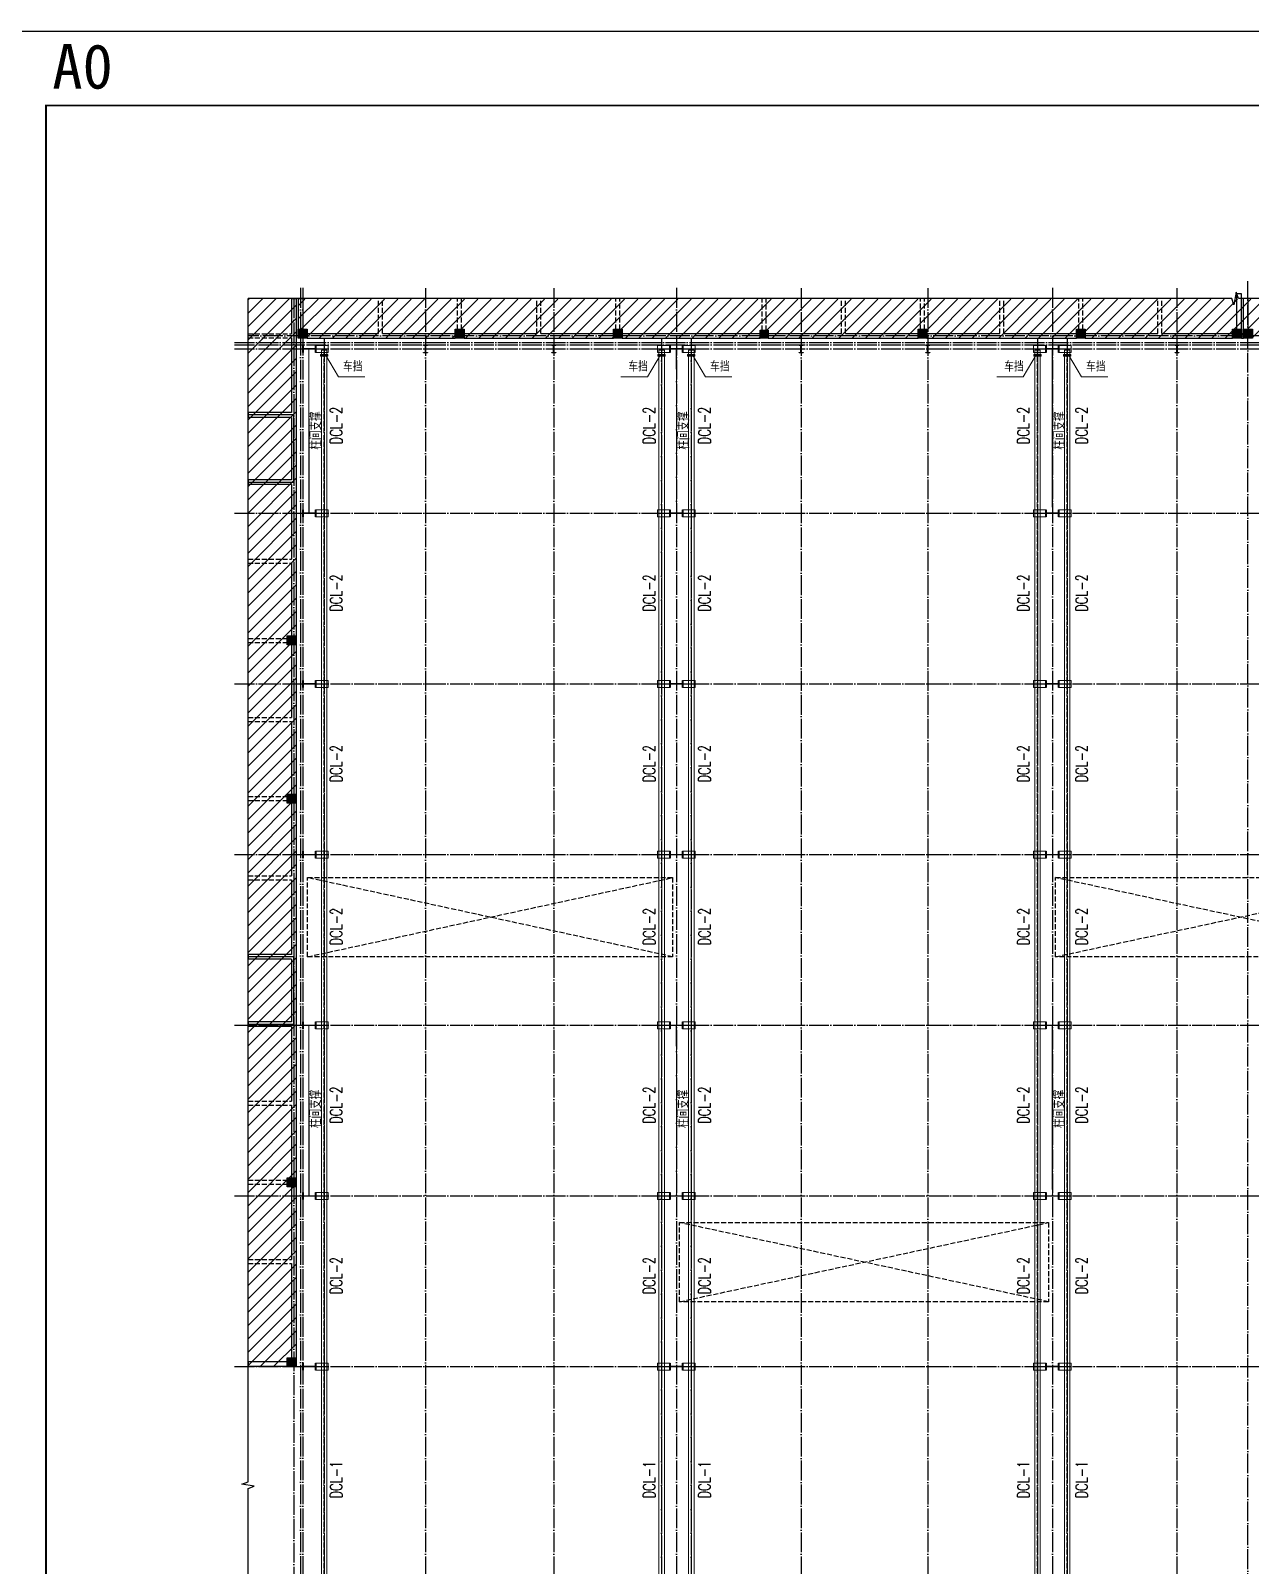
# Model space of a CAD drawing. Extents: x 447413 to 2975780, y -1432727 to 1301644.
# Drawn here: x 2617927 to 2679567, y -45707 to 31891 of the extents above; entities that cross this region are included whole.
import ezdxf
from ezdxf.enums import TextEntityAlignment as Align

# ---------------------------------------------------------------- set-up
doc = ezdxf.new("R2010")
doc.units = 0
doc.header["$LTSCALE"] = 1000
doc.header["$MEASUREMENT"] = 0
doc.linetypes.add('DASH', pattern=[0.35, 0.25, -0.1])
doc.linetypes.add('DOTE', pattern=[2.42, 2, -0.2, 0.02, -0.2])
for name, color, linetype in [('3T_WOOD', 21, 'Continuous'), ('COLUMN', 9, 'Continuous'), ('DIM_SYMB', 3, 'Continuous'), ('DOTE', 1, 'Continuous'), ('line', 60, 'Continuous'), ('PUB_HATCH', 8, 'Continuous'), ('PUB_TEXT', 7, 'Continuous'), ('X公厕', 21, 'Continuous'), ('图框', 253, 'Continuous'), ('柱子', 3, 'Continuous'), ('柱间支撑', 5, 'Continuous')]:
    doc.layers.add(name, color=color, linetype=linetype)
for name, color, linetype, lineweight in [('BEAM_CON', 4, 'Continuous', 0), ('WALL', 140, 'Continuous', 25), ('钢梁', 141, 'Continuous', 18)]:
    doc.layers.add(name, color=color, linetype=linetype, lineweight=lineweight)
doc.styles.add('HZTXT', font='romans.shx', dxfattribs={"bigfont": 'hztxt.shx'})
doc.styles.add('TSSD_REIN', font='Tssdeng.shx', dxfattribs={"width": 0.7, "bigfont": 'hztxt.shx'})
doc.styles.add('样式 1', font='Tssdeng.shx', dxfattribs={"width": 0.7, "bigfont": 'hztxt.shx'})
doc.styles.add('黑体', font='simhei.ttf')

# ---------------------------------------------------------------- blocks, each defined once
blk = doc.blocks.new('A$C6B0021A6')
at = {"layer": '图框', "color": 2, "const_width": 40, "elevation": -84000}
blk.add_lwpolyline([(20, 84120), (118920, 84120), (118920, 20), (20, 20)], close=True, dxfattribs=at)
at = {"layer": '图框', "color": 153, "const_width": 58, "elevation": -84000}
blk.add_lwpolyline([(111420, 1020), (2520, 1020), (2520, 83120), (111420, 83120)], close=True, dxfattribs=at)
at = {"layer": '图框', "color": 2, "style": '黑体'}
blk.add_text('A0', height=1500, rotation=90, dxfattribs=at).set_placement((1953, 1232))
blk = doc.blocks.new('_FZH')
blk.add_lwpolyline([(-0.5, -0.5), (0.5, -0.5), (0.5, 0.5), (-0.5, 0.5)], close=True)
at = {"layer": 'PUB_HATCH'}
blk.add_solid([(-0.5, -0.5), (0.5, -0.5), (-0.5, 0.5), (0.5, 0.5)], dxfattribs=at)

msp = doc.modelspace()

# ---------------------------------------------------------------- hatches: boundary and pattern name
at = {"layer": 'PUB_HATCH'}
h = msp.add_hatch(dxfattribs=at)
h.set_pattern_fill('ANSI31', color=256, scale=300, style=0)
h.set_pattern_definition([(45, (2698983.55, -32885.7), (-336.7596, 336.7596), [])])
h.paths.add_polyline_path([(2631342.4, 18348.8), (2628912.5, 18348.8), (2628912.5, -35659), (2631342.4, -35659)])
h = msp.add_hatch(dxfattribs=at)
h.set_pattern_fill('ANSI31', color=256, scale=300, style=0)
h.set_pattern_definition([(45, (2395352.1, -32885.7), (-336.7596, 336.7596), [])])
h.paths.add_polyline_path([(2631442.4, 18319), (2727462.1, 18319), (2727462.1, 16350.6), (2631442.4, 16350.6)])

# ---------------------------------------------------------------- linework, layer by layer
at = {"layer": '3T_WOOD', "linetype": 'DASH'}
for p, q in [((2635502.1, 16580.6, 252000), (2635502.1, 18348.8, 252000)), ((2635702.1, 18348.8, 252000), (2635502.1, 18348.8, 252000)), ((2635702.1, 16580.6, 252000), (2635702.1, 18348.8, 252000)), ((2639502.1, 16790.6, 252000), (2639502.1, 18348.8, 252000)), ((2639702.1, 18348.8, 252000), (2639502.1, 18348.8, 252000)), ((2639702.1, 16790.6, 252000), (2639702.1, 18348.8, 252000)), ((2643502.1, 16580.6, 252000), (2643502.1, 18348.8, 252000)), ((2643702.1, 18348.8, 252000), (2643502.1, 18348.8, 252000)), ((2643702.1, 16580.6, 252000), (2643702.1, 18348.8, 252000)), ((2647502.1, 16790.6, 252000), (2647502.1, 18348.8, 252000)), ((2647702.1, 18348.8, 252000), (2647502.1, 18348.8, 252000)), ((2647702.1, 16790.6, 252000), (2647702.1, 18348.8, 252000)), ((2654902.1, 16740.6, 252000), (2654902.1, 18348.8, 252000)), ((2655102.1, 18348.8, 252000), (2654902.1, 18348.8, 252000)), ((2655102.1, 16740.6, 252000), (2655102.1, 18348.8, 252000)), ((2658902.1, 16580.6, 252000), (2658902.1, 18348.8, 252000)), ((2659102.1, 18348.8, 252000), (2658902.1, 18348.8, 252000)), ((2659102.1, 16580.6, 252000), (2659102.1, 18348.8, 252000)), ((2662902.1, 16790.6, 252000), (2662902.1, 18348.8, 252000)), ((2663102.1, 18348.8, 252000), (2662902.1, 18348.8, 252000)), ((2663102.1, 16790.6, 252000), (2663102.1, 18348.8, 252000)), ((2666902.1, 16580.6, 252000), (2666902.1, 18348.8, 252000)), ((2667102.1, 18348.8, 252000), (2666902.1, 18348.8, 252000)), ((2667102.1, 16580.6, 252000), (2667102.1, 18348.8, 252000)), ((2670902.1, 16790.6, 252000), (2670902.1, 18348.8, 252000)), ((2671102.1, 18348.8, 252000), (2670902.1, 18348.8, 252000)), ((2671102.1, 16790.6, 252000), (2671102.1, 18348.8, 252000)), ((2674902.1, 16580.6, 252000), (2674902.1, 18348.8, 252000)), ((2675102.1, 18348.8, 252000), (2674902.1, 18348.8, 252000)), ((2675102.1, 16580.6, 252000), (2675102.1, 18348.8, 252000)), ((2628912.5, 16560.6, 252000), (2631102.4, 16560.6, 252000)), ((2628912.5, 16360.6, 252000), (2628912.5, 16560.6, 252000)), ((2628912.5, 16360.6, 252000), (2631102.4, 16360.6, 252000)), ((2628912.5, 5160.6, 252000), (2631102.4, 5160.6, 252000)), ((2628912.5, 4960.6, 252000), (2628912.5, 5160.6, 252000)), ((2628912.5, 4960.6, 252000), (2631102.4, 4960.6, 252000)), ((2628912.5, 1160.6, 252000), (2630892.4, 1160.6, 252000)), ((2628912.5, 960.6, 252000), (2628912.5, 1160.6, 252000)), ((2628912.5, 960.6, 252000), (2630892.4, 960.6, 252000)), ((2628912.5, -2839.4, 252000), (2631102.4, -2839.4, 252000)), ((2628912.5, -3039.4, 252000), (2628912.5, -2839.4, 252000)), ((2628912.5, -3039.4, 252000), (2631102.4, -3039.4, 252000)), ((2628912.5, -6839.4, 252000), (2630892.4, -6839.4, 252000)), ((2628912.5, -7039.4, 252000), (2628912.5, -6839.4, 252000)), ((2628912.5, -7039.4, 252000), (2630892.4, -7039.4, 252000)), ((2628912.5, -10839.4, 252000), (2631102.4, -10839.4, 252000)), ((2628912.5, -11039.4, 252000), (2628912.5, -10839.4, 252000)), ((2628912.5, -11039.4, 252000), (2631102.4, -11039.4, 252000)), ((2628912.5, -22239.4, 252000), (2631102.4, -22239.4, 252000)), ((2628912.5, -22439.4, 252000), (2628912.5, -22239.4, 252000)), ((2628912.5, -22439.4, 252000), (2631102.4, -22439.4, 252000)), ((2628912.5, -26239.4, 252000), (2630892.4, -26239.4, 252000)), ((2628912.5, -26439.4, 252000), (2628912.5, -26239.4, 252000)), ((2628912.5, -26439.4, 252000), (2630892.4, -26439.4, 252000)), ((2628912.5, -30239.4, 252000), (2631102.4, -30239.4, 252000)), ((2628912.5, -30439.4, 252000), (2628912.5, -30239.4, 252000)), ((2628912.5, -30439.4, 252000), (2631102.4, -30439.4, 252000))]:
    msp.add_line(p, q, dxfattribs=at)
at = {"layer": 'BEAM_CON'}
for p, q in [((2633476.4, 14391.6, 252000), (2632818.6, 15493.8, 252000)), ((2649093.3, 14391.6, 252000), (2649751.2, 15493.8, 252000)), ((2652031.4, 14391.6, 252000), (2651373.6, 15493.8, 252000)), ((2668093.3, 14391.6, 252000), (2668751.2, 15493.8, 252000)), ((2671031.4, 14391.6, 252000), (2670373.6, 15493.8, 252000)), ((2634811.1, 14391.6, 252000), (2633476.4, 14391.6, 252000)), ((2647758.7, 14391.6, 252000), (2649093.3, 14391.6, 252000)), ((2653366.1, 14391.6, 252000), (2652031.4, 14391.6, 252000)), ((2666758.7, 14391.6, 252000), (2668093.3, 14391.6, 252000)), ((2672366.1, 14391.6, 252000), (2671031.4, 14391.6, 252000))]:
    msp.add_line(p, q, dxfattribs=at)
at = {"layer": 'BEAM_CON', "elevation": 252000}
for points in [[(2632944.9, 15524.9), (2632944.9, 15481.2), (2632569.9, 15481.2), (2632569.9, 15524.9)], [(2632617.4, -99053.8), (2632617.4, 15744.8), (2632897.4, 15744.8), (2632897.4, -99053.8)], [(2649624.9, 15524.9), (2649624.9, 15481.2), (2649999.9, 15481.2), (2649999.9, 15524.9)], [(2649952.4, -99053.8), (2649952.4, 15744.8), (2649672.4, 15744.8), (2649672.4, -99053.8)], [(2651499.9, 15524.9), (2651499.9, 15481.2), (2651124.9, 15481.2), (2651124.9, 15524.9)], [(2651172.4, -99053.8), (2651172.4, 15744.8), (2651452.4, 15744.8), (2651452.4, -99053.8)], [(2668624.9, 15524.9), (2668624.9, 15481.2), (2668999.9, 15481.2), (2668999.9, 15524.9)], [(2668952.4, -99053.8), (2668952.4, 15744.8), (2668672.4, 15744.8), (2668672.4, -99053.8)], [(2670499.9, 15524.9), (2670499.9, 15481.2), (2670124.9, 15481.2), (2670124.9, 15524.9)], [(2670172.4, -99053.8), (2670172.4, 15744.8), (2670452.4, 15744.8), (2670452.4, -99053.8)], [(2632944.9, 15437.4), (2632944.9, 15481.2), (2632569.9, 15481.2), (2632569.9, 15437.4)], [(2649624.9, 15437.4), (2649624.9, 15481.2), (2649999.9, 15481.2), (2649999.9, 15437.4)], [(2651499.9, 15437.4), (2651499.9, 15481.2), (2651124.9, 15481.2), (2651124.9, 15437.4)], [(2668624.9, 15437.4), (2668624.9, 15481.2), (2668999.9, 15481.2), (2668999.9, 15437.4)], [(2670499.9, 15437.4), (2670499.9, 15481.2), (2670124.9, 15481.2), (2670124.9, 15437.4)]]:
    msp.add_lwpolyline(points, close=True, dxfattribs=at)
at = {"layer": 'BEAM_CON', "linetype": 'DASH', "elevation": 252000}
for points in [[(2632747.4, -99053.8), (2632747.4, 15744.8), (2632767.4, 15744.8), (2632767.4, -99053.8)], [(2649822.4, -99053.8), (2649822.4, 15744.8), (2649802.4, 15744.8), (2649802.4, -99053.8)], [(2651302.4, -99053.8), (2651302.4, 15744.8), (2651322.4, 15744.8), (2651322.4, -99053.8)], [(2668822.4, -99053.8), (2668822.4, 15744.8), (2668802.4, 15744.8), (2668802.4, -99053.8)], [(2670302.4, -99053.8), (2670302.4, 15744.8), (2670322.4, 15744.8), (2670322.4, -99053.8)]]:
    msp.add_lwpolyline(points, close=True, dxfattribs=at)
at = {"layer": 'DIM_SYMB', "elevation": 252000}
for points in [[(2728688.3, 18348.8), (2678969.1, 18348.8), (2678854.5, 18663.8), (2678743.4, 18033.8), (2678631.6, 18348.8), (2628912.5, 18348.8)], [(2628912.5, -101663.5), (2628912.5, -41826.1), (2629227.5, -41711.4), (2628597.5, -41600.4), (2628912.5, -41488.6), (2628912.5, 18348.8)]]:
    msp.add_lwpolyline(points, dxfattribs=at)
at = {"layer": 'DOTE', "color": 8, "linetype": 'DOTE', "ltscale": 0.5}
for p, q in [((2631562.4, 18882.2, 252000), (2631562.4, -102105.1, 252000)), ((2650562.4, 18882.2, 252000), (2650562.4, -102105.1, 252000)), ((2669562.4, 18882.2, 252000), (2669562.4, -102105.1, 252000)), ((2628233.2, 16120.6, 252000), (2728651.9, 16120.6, 252000)), ((2628233.2, 15800.6, 252000), (2728651.9, 15800.6, 252000)), ((2628233.2, 7490.6, 252000), (2728651.9, 7490.6, 252000)), ((2628233.2, -1139.4, 252000), (2728651.9, -1139.4, 252000)), ((2628233.2, -9769.4, 252000), (2728651.9, -9769.4, 252000)), ((2628233.2, -18399.4, 252000), (2728651.9, -18399.4, 252000)), ((2628233.2, -27029.4, 252000), (2728651.9, -27029.4, 252000))]:
    msp.add_line(p, q, dxfattribs=at)
at = {"layer": 'DOTE', "linetype": 'DOTE', "ltscale": 0.5}
for p, q in [((2631682.4, 18882.2, 252000), (2631682.4, -102105.1, 252000)), ((2679442.3, -102766.1, 252000), (2679442.3, 19272.6, 252000)), ((2628233.2, 16000.6, 252000), (2728651.9, 16000.6, 252000)), ((2628233.2, -35659, 252000), (2728651.9, -35659, 252000))]:
    msp.add_line(p, q, dxfattribs=at)
at = {"layer": 'DOTE', "color": 4, "linetype": 'DOTE', "ltscale": 0.5}
for p, q in [((2632757.4, 16299.7, 252000), (2632757.4, -99574.3, 252000)), ((2649812.4, 16299.7, 252000), (2649812.4, -99574.3, 252000)), ((2651312.4, 16299.7, 252000), (2651312.4, -99574.3, 252000)), ((2668812.4, 16299.7, 252000), (2668812.4, -99574.3, 252000)), ((2670312.4, 16299.7, 252000), (2670312.4, -99574.3, 252000))]:
    msp.add_line(p, q, dxfattribs=at)
at = {"layer": 'DOTE', "color": 8, "linetype": 'DOTE', "ltscale": 0.5, "elevation": 252000}
for points in [[(2637882.1, 18874.7), (2637882.1, -102111.2)], [(2644362.1, 18874.7), (2644362.1, -102111.2)], [(2656862.1, 18874.7), (2656862.1, -102111.2)], [(2663262.1, 18874.7), (2663262.1, -102111.2)], [(2675862.1, 18874.7), (2675862.1, -102111.2)], [(2631222.4, 18348.8), (2631222.4, -101663.5)], [(2728673.7, 16460.6), (2628912.5, 16460.6)]]:
    msp.add_lwpolyline(points, dxfattribs=at)
at = {"layer": 'line', "linetype": 'DASH', "elevation": 252000}
for points in [[(2650371.2, -14935), (2631918.1, -14935), (2631918.1, -10935), (2650371.2, -10935), (2650371.2, -14935)], [(2650371.2, -14935), (2631918.1, -10935)], [(2631918.1, -14935), (2650371.2, -10935)], [(2688371.2, -14935), (2669721.2, -14935), (2669721.2, -10935), (2688371.2, -10935), (2688371.2, -14935)], [(2688371.2, -14935), (2669721.2, -10935)], [(2669721.2, -14935), (2688371.2, -10935)], [(2669371.2, -32378.5), (2650721.2, -32378.5), (2650721.2, -28378.5), (2669371.2, -28378.5), (2669371.2, -32378.5)], [(2669371.2, -32378.5), (2650721.2, -28378.5)], [(2650721.2, -32378.5), (2669371.2, -28378.5)]]:
    msp.add_lwpolyline(points, dxfattribs=at)
at = {"layer": 'WALL'}
for p, q in [((2631102.4, 18348.8, 252000), (2631102.4, 16560.6, 252000)), ((2631102.4, 18348.8, 252000), (2631342.4, 18348.8, 252000)), ((2631342.4, 18348.8, 252000), (2631342.4, 16460.6, 252000)), ((2631442.4, 18348.8, 252000), (2631442.4, 16790.6, 252000)), ((2631442.4, 18348.8, 252000), (2631682.4, 18348.8, 252000)), ((2631682.4, 18348.8, 252000), (2631682.4, 16790.6, 252000)), ((2678882.1, 16790.6, 252000), (2678882.1, 18587.9, 252000)), ((2679122.1, 18587.9, 252000), (2678882.1, 18587.9, 252000)), ((2679122.1, 16790.6, 252000), (2679122.1, 18587.9, 252000)), ((2679222.1, 16790.6, 252000), (2679222.1, 18348.8, 252000)), ((2679462.1, 18348.8, 252000), (2679222.1, 18348.8, 252000)), ((2679462.1, 16790.6, 252000), (2679462.1, 18348.8, 252000)), ((2631102.4, 16360.6, 252000), (2631102.4, 12580.6, 252000)), ((2631342.4, 16460.6, 252000), (2631342.4, 12460.6, 252000)), ((2631892.4, 16580.6, 252000), (2635502.1, 16580.6, 252000)), ((2631892.4, 16340.6, 252000), (2635602.1, 16340.6, 252000)), ((2635602.1, 16340.6, 252000), (2639377.1, 16340.6, 252000)), ((2635702.1, 16580.6, 252000), (2639377.1, 16580.6, 252000)), ((2639827.1, 16580.6, 252000), (2643502.1, 16580.6, 252000)), ((2639827.1, 16340.6, 252000), (2643602.1, 16340.6, 252000)), ((2643602.1, 16340.6, 252000), (2647377.1, 16340.6, 252000)), ((2643702.1, 16580.6, 252000), (2647377.1, 16580.6, 252000)), ((2647827.1, 16580.6, 252000), (2654802.2, 16580.6, 252000)), ((2647827.1, 16340.6, 252000), (2654802.2, 16340.6, 252000)), ((2655202.2, 16580.6, 252000), (2658902.1, 16580.6, 252000)), ((2655202.2, 16340.6, 252000), (2659002.1, 16340.6, 252000)), ((2659002.1, 16340.6, 252000), (2662777.1, 16340.6, 252000)), ((2659102.1, 16580.6, 252000), (2662777.1, 16580.6, 252000)), ((2663227.1, 16580.6, 252000), (2666902.1, 16580.6, 252000)), ((2663227.1, 16340.6, 252000), (2667002.1, 16340.6, 252000)), ((2667002.1, 16340.6, 252000), (2670777.1, 16340.6, 252000)), ((2667102.1, 16580.6, 252000), (2670777.1, 16580.6, 252000)), ((2671227.1, 16580.6, 252000), (2674902.1, 16580.6, 252000)), ((2671227.1, 16340.6, 252000), (2675002.1, 16340.6, 252000)), ((2675002.1, 16340.6, 252000), (2678672.1, 16340.6, 252000)), ((2675102.1, 16580.6, 252000), (2678672.1, 16580.6, 252000)), ((2679122.1, 16580.6, 252000), (2679222.1, 16580.6, 252000)), ((2679122.1, 16340.6, 252000), (2679222.1, 16340.6, 252000)), ((2631102.4, 12580.6, 252000), (2628912.5, 12580.6, 252000)), ((2628912.5, 12580.6, 252000), (2628912.5, 12340.6, 252000)), ((2631342.4, 12460.6, 252000), (2631342.4, 9060.6, 252000)), ((2631102.4, 12340.6, 252000), (2628912.5, 12340.6, 252000)), ((2631102.4, 12340.6, 252000), (2631102.4, 9180.6, 252000)), ((2631102.4, 9180.6, 252000), (2628912.5, 9180.6, 252000)), ((2628912.5, 9180.6, 252000), (2628912.5, 8940.6, 252000)), ((2631102.4, 8940.6, 252000), (2628912.5, 8940.6, 252000)), ((2631102.4, 8940.6, 252000), (2631102.4, 5160.6, 252000)), ((2631342.4, 9060.6, 252000), (2631342.4, 5060.6, 252000)), ((2631102.4, 4960.6, 252000), (2631102.4, 1285.6, 252000)), ((2631342.4, 5060.6, 252000), (2631342.4, 1285.6, 252000)), ((2631102.4, 835.6, 252000), (2631102.4, -2839.4, 252000)), ((2631342.4, 835.6, 252000), (2631342.4, -2939.4, 252000)), ((2631102.4, -3039.4, 252000), (2631102.4, -6714.4, 252000)), ((2631342.4, -2939.4, 252000), (2631342.4, -6714.4, 252000)), ((2631102.4, -7164.4, 252000), (2631102.4, -10839.4, 252000)), ((2631342.4, -7164.4, 252000), (2631342.4, -10939.4, 252000)), ((2631102.4, -11039.4, 252000), (2631102.4, -14819.4, 252000)), ((2631342.4, -10939.4, 252000), (2631342.4, -14939.4, 252000)), ((2631102.4, -14819.4, 252000), (2628912.5, -14819.4, 252000)), ((2628912.5, -14819.4, 252000), (2628912.5, -15059.4, 252000)), ((2631102.4, -15059.4, 252000), (2628912.5, -15059.4, 252000)), ((2631102.4, -15059.4, 252000), (2631102.4, -18219.4, 252000)), ((2631342.4, -14939.4, 252000), (2631342.4, -18339.4, 252000)), ((2631102.4, -18219.4, 252000), (2628912.5, -18219.4, 252000)), ((2628912.5, -18219.4, 252000), (2628912.5, -18459.4, 252000)), ((2631102.4, -18459.4, 252000), (2628912.5, -18459.4, 252000)), ((2631102.4, -18459.4, 252000), (2631102.4, -22239.4, 252000)), ((2631342.4, -18339.4, 252000), (2631342.4, -22339.4, 252000)), ((2631102.4, -22439.4, 252000), (2631102.4, -26114.4, 252000)), ((2631342.4, -22339.4, 252000), (2631342.4, -26114.4, 252000)), ((2631102.4, -26564.4, 252000), (2631102.4, -30239.4, 252000)), ((2631342.4, -26564.4, 252000), (2631342.4, -30339.4, 252000)), ((2631102.4, -30439.4, 252000), (2631102.4, -35209, 252000)), ((2631342.4, -30339.4, 252000), (2631342.4, -35209, 252000)), ((2630892.4, -35419, 252000), (2628912.5, -35419, 252000)), ((2628912.5, -35419, 252000), (2628912.5, -35659, 252000)), ((2630892.4, -35659, 252000), (2628912.5, -35659, 252000))]:
    msp.add_line(p, q, dxfattribs=at)
at = {"layer": 'X公厕', "ltscale": 5, "elevation": 252000}
for points in [[(2628912.5, 9060.6), (2631222.4, 9060.6), (2631222.4, 12460.6), (2628912.5, 12460.6)], [(2628912.5, -18339.4), (2631222.4, -18339.4), (2631222.4, -14939.4), (2628912.5, -14939.4)]]:
    msp.add_lwpolyline(points, dxfattribs=at)
at = {"layer": '柱子', "color": 6, "ltscale": 100, "elevation": 252000}
for points in [[(2631696.4, 15804.6), (2632318.4, 15804.6), (2632318.4, 15975.6), (2632332.4, 15975.6), (2632332.4, 15625.6), (2632318.4, 15625.6), (2632318.4, 15796.6), (2631696.4, 15796.6), (2631696.4, 15625.6), (2631682.4, 15625.6), (2631682.4, 15975.6), (2631696.4, 15975.6)], [(2650251.4, 15804.6), (2650873.4, 15804.6), (2650873.4, 15975.6), (2650887.4, 15975.6), (2650887.4, 15625.6), (2650873.4, 15625.6), (2650873.4, 15796.6), (2650251.4, 15796.6), (2650251.4, 15625.6), (2650237.4, 15625.6), (2650237.4, 15975.6), (2650251.4, 15975.6)], [(2669251.4, 15804.6), (2669873.4, 15804.6), (2669873.4, 15975.6), (2669887.4, 15975.6), (2669887.4, 15625.6), (2669873.4, 15625.6), (2669873.4, 15796.6), (2669251.4, 15796.6), (2669251.4, 15625.6), (2669237.4, 15625.6), (2669237.4, 15975.6), (2669251.4, 15975.6)], [(2631696.4, 7494.6), (2632318.4, 7494.6), (2632318.4, 7665.6), (2632332.4, 7665.6), (2632332.4, 7315.6), (2632318.4, 7315.6), (2632318.4, 7486.6), (2631696.4, 7486.6), (2631696.4, 7315.6), (2631682.4, 7315.6), (2631682.4, 7665.6), (2631696.4, 7665.6)], [(2650251.4, 7494.6), (2650873.4, 7494.6), (2650873.4, 7665.6), (2650887.4, 7665.6), (2650887.4, 7315.6), (2650873.4, 7315.6), (2650873.4, 7486.6), (2650251.4, 7486.6), (2650251.4, 7315.6), (2650237.4, 7315.6), (2650237.4, 7665.6), (2650251.4, 7665.6)], [(2669251.4, 7494.6), (2669873.4, 7494.6), (2669873.4, 7665.6), (2669887.4, 7665.6), (2669887.4, 7315.6), (2669873.4, 7315.6), (2669873.4, 7486.6), (2669251.4, 7486.6), (2669251.4, 7315.6), (2669237.4, 7315.6), (2669237.4, 7665.6), (2669251.4, 7665.6)], [(2631696.4, -1135.4), (2632318.4, -1135.4), (2632318.4, -964.4), (2632332.4, -964.4), (2632332.4, -1314.4), (2632318.4, -1314.4), (2632318.4, -1143.4), (2631696.4, -1143.4), (2631696.4, -1314.4), (2631682.4, -1314.4), (2631682.4, -964.4), (2631696.4, -964.4)], [(2650251.4, -1135.4), (2650873.4, -1135.4), (2650873.4, -964.4), (2650887.4, -964.4), (2650887.4, -1314.4), (2650873.4, -1314.4), (2650873.4, -1143.4), (2650251.4, -1143.4), (2650251.4, -1314.4), (2650237.4, -1314.4), (2650237.4, -964.4), (2650251.4, -964.4)], [(2669251.4, -1135.4), (2669873.4, -1135.4), (2669873.4, -964.4), (2669887.4, -964.4), (2669887.4, -1314.4), (2669873.4, -1314.4), (2669873.4, -1143.4), (2669251.4, -1143.4), (2669251.4, -1314.4), (2669237.4, -1314.4), (2669237.4, -964.4), (2669251.4, -964.4)], [(2631696.4, -9765.4), (2632318.4, -9765.4), (2632318.4, -9594.4), (2632332.4, -9594.4), (2632332.4, -9944.4), (2632318.4, -9944.4), (2632318.4, -9773.4), (2631696.4, -9773.4), (2631696.4, -9944.4), (2631682.4, -9944.4), (2631682.4, -9594.4), (2631696.4, -9594.4)], [(2650251.4, -9765.4), (2650873.4, -9765.4), (2650873.4, -9594.4), (2650887.4, -9594.4), (2650887.4, -9944.4), (2650873.4, -9944.4), (2650873.4, -9773.4), (2650251.4, -9773.4), (2650251.4, -9944.4), (2650237.4, -9944.4), (2650237.4, -9594.4), (2650251.4, -9594.4)], [(2669251.4, -9765.4), (2669873.4, -9765.4), (2669873.4, -9594.4), (2669887.4, -9594.4), (2669887.4, -9944.4), (2669873.4, -9944.4), (2669873.4, -9773.4), (2669251.4, -9773.4), (2669251.4, -9944.4), (2669237.4, -9944.4), (2669237.4, -9594.4), (2669251.4, -9594.4)], [(2631696.4, -18395.4), (2632318.4, -18395.4), (2632318.4, -18224.4), (2632332.4, -18224.4), (2632332.4, -18574.4), (2632318.4, -18574.4), (2632318.4, -18403.4), (2631696.4, -18403.4), (2631696.4, -18574.4), (2631682.4, -18574.4), (2631682.4, -18224.4), (2631696.4, -18224.4)], [(2650251.4, -18395.4), (2650873.4, -18395.4), (2650873.4, -18224.4), (2650887.4, -18224.4), (2650887.4, -18574.4), (2650873.4, -18574.4), (2650873.4, -18403.4), (2650251.4, -18403.4), (2650251.4, -18574.4), (2650237.4, -18574.4), (2650237.4, -18224.4), (2650251.4, -18224.4)], [(2669251.4, -18395.4), (2669873.4, -18395.4), (2669873.4, -18224.4), (2669887.4, -18224.4), (2669887.4, -18574.4), (2669873.4, -18574.4), (2669873.4, -18403.4), (2669251.4, -18403.4), (2669251.4, -18574.4), (2669237.4, -18574.4), (2669237.4, -18224.4), (2669251.4, -18224.4)], [(2631696.4, -27025.4), (2632318.4, -27025.4), (2632318.4, -26854.4), (2632332.4, -26854.4), (2632332.4, -27204.4), (2632318.4, -27204.4), (2632318.4, -27033.4), (2631696.4, -27033.4), (2631696.4, -27204.4), (2631682.4, -27204.4), (2631682.4, -26854.4), (2631696.4, -26854.4)], [(2650251.4, -27025.4), (2650873.4, -27025.4), (2650873.4, -26854.4), (2650887.4, -26854.4), (2650887.4, -27204.4), (2650873.4, -27204.4), (2650873.4, -27033.4), (2650251.4, -27033.4), (2650251.4, -27204.4), (2650237.4, -27204.4), (2650237.4, -26854.4), (2650251.4, -26854.4)], [(2669251.4, -27025.4), (2669873.4, -27025.4), (2669873.4, -26854.4), (2669887.4, -26854.4), (2669887.4, -27204.4), (2669873.4, -27204.4), (2669873.4, -27033.4), (2669251.4, -27033.4), (2669251.4, -27204.4), (2669237.4, -27204.4), (2669237.4, -26854.4), (2669251.4, -26854.4)], [(2631696.4, -35655), (2632318.4, -35655), (2632318.4, -35484), (2632332.4, -35484), (2632332.4, -35834), (2632318.4, -35834), (2632318.4, -35663), (2631696.4, -35663), (2631696.4, -35834), (2631682.4, -35834), (2631682.4, -35484), (2631696.4, -35484)], [(2650251.4, -35655), (2650873.4, -35655), (2650873.4, -35484), (2650887.4, -35484), (2650887.4, -35834), (2650873.4, -35834), (2650873.4, -35663), (2650251.4, -35663), (2650251.4, -35834), (2650237.4, -35834), (2650237.4, -35484), (2650251.4, -35484)], [(2669251.4, -35655), (2669873.4, -35655), (2669873.4, -35484), (2669887.4, -35484), (2669887.4, -35834), (2669873.4, -35834), (2669873.4, -35663), (2669251.4, -35663), (2669251.4, -35834), (2669237.4, -35834), (2669237.4, -35484), (2669251.4, -35484)]]:
    msp.add_lwpolyline(points, close=True, dxfattribs=at)
for points in [[(2637782.1, 15979.6), (2637782.1, 16000.6), (2637982.1, 16000.6), (2637982.1, 15979.6), (2637901.6, 15979.6, 0.4142136), (2637888.6, 15966.6), (2637888.6, 15634.6, 0.4142136), (2637901.6, 15621.6), (2637982.1, 15621.6), (2637982.1, 15600.6), (2637782.1, 15600.6), (2637782.1, 15621.6), (2637862.6, 15621.6, 0.4142136), (2637875.6, 15634.6), (2637875.6, 15966.6, 0.4142136), (2637862.6, 15979.6)], [(2644262.1, 15979.6), (2644262.1, 16000.6), (2644462.1, 16000.6), (2644462.1, 15979.6), (2644381.6, 15979.6, 0.4142136), (2644368.6, 15966.6), (2644368.6, 15634.6, 0.4142136), (2644381.6, 15621.6), (2644462.1, 15621.6), (2644462.1, 15600.6), (2644262.1, 15600.6), (2644262.1, 15621.6), (2644342.6, 15621.6, 0.4142136), (2644355.6, 15634.6), (2644355.6, 15966.6, 0.4142136), (2644342.6, 15979.6)], [(2656762.1, 15979.6), (2656762.1, 16000.6), (2656962.1, 16000.6), (2656962.1, 15979.6), (2656881.6, 15979.6, 0.4142136), (2656868.6, 15966.6), (2656868.6, 15634.6, 0.4142136), (2656881.6, 15621.6), (2656962.1, 15621.6), (2656962.1, 15600.6), (2656762.1, 15600.6), (2656762.1, 15621.6), (2656842.6, 15621.6, 0.4142136), (2656855.6, 15634.6), (2656855.6, 15966.6, 0.4142136), (2656842.6, 15979.6)], [(2663162.1, 15979.6), (2663162.1, 16000.6), (2663362.1, 16000.6), (2663362.1, 15979.6), (2663281.6, 15979.6, 0.4142136), (2663268.6, 15966.6), (2663268.6, 15634.6, 0.4142136), (2663281.6, 15621.6), (2663362.1, 15621.6), (2663362.1, 15600.6), (2663162.1, 15600.6), (2663162.1, 15621.6), (2663242.6, 15621.6, 0.4142136), (2663255.6, 15634.6), (2663255.6, 15966.6, 0.4142136), (2663242.6, 15979.6)], [(2675762.1, 15979.6), (2675762.1, 16000.6), (2675962.1, 16000.6), (2675962.1, 15979.6), (2675881.6, 15979.6, 0.4142136), (2675868.6, 15966.6), (2675868.6, 15634.6, 0.4142136), (2675881.6, 15621.6), (2675962.1, 15621.6), (2675962.1, 15600.6), (2675762.1, 15600.6), (2675762.1, 15621.6), (2675842.6, 15621.6, 0.4142136), (2675855.6, 15634.6), (2675855.6, 15966.6, 0.4142136), (2675842.6, 15979.6)]]:
    msp.add_lwpolyline(points, format="xyb", close=True, dxfattribs=at)
at = {"layer": '柱间支撑', "linetype": 'DASH', "ltscale": 2.5, "const_width": 60, "elevation": 252000}
for points in [[(2631985.4, 15800.6), (2631990, 7498.6)], [(2650562.1, 15800.6), (2650566.7, 7498.6)], [(2669562.1, 15800.6), (2669566.7, 7498.6)], [(2631985.4, -18399.4), (2631990, -27021.4)], [(2650562.1, -18399.4), (2650566.7, -27021.4)], [(2669562.1, -18399.4), (2669566.7, -27021.4)]]:
    msp.add_lwpolyline(points, dxfattribs=at)
at = {"layer": '钢梁', "elevation": 252000}
for points in [[(2632957.4, 15625.6), (2632957.4, 15975.6), (2632332.4, 15975.6), (2632332.4, 15625.6)], [(2632957.4, 15790.6), (2632957.4, 15810.6), (2632332.4, 15810.6), (2632332.4, 15790.6)], [(2649612.4, 15625.6), (2649612.4, 15975.6), (2650237.4, 15975.6), (2650237.4, 15625.6)], [(2649612.4, 15790.6), (2649612.4, 15810.6), (2650237.4, 15810.6), (2650237.4, 15790.6)], [(2651512.4, 15625.6), (2651512.4, 15975.6), (2650887.4, 15975.6), (2650887.4, 15625.6)], [(2651512.4, 15790.6), (2651512.4, 15810.6), (2650887.4, 15810.6), (2650887.4, 15790.6)], [(2668612.4, 15625.6), (2668612.4, 15975.6), (2669237.4, 15975.6), (2669237.4, 15625.6)], [(2668612.4, 15790.6), (2668612.4, 15810.6), (2669237.4, 15810.6), (2669237.4, 15790.6)], [(2670512.4, 15625.6), (2670512.4, 15975.6), (2669887.4, 15975.6), (2669887.4, 15625.6)], [(2670512.4, 15790.6), (2670512.4, 15810.6), (2669887.4, 15810.6), (2669887.4, 15790.6)], [(2632957.4, 7315.6), (2632957.4, 7665.6), (2632332.4, 7665.6), (2632332.4, 7315.6)], [(2632957.4, 7480.6), (2632957.4, 7500.6), (2632332.4, 7500.6), (2632332.4, 7480.6)], [(2649612.4, 7315.6), (2649612.4, 7665.6), (2650237.4, 7665.6), (2650237.4, 7315.6)], [(2649612.4, 7480.6), (2649612.4, 7500.6), (2650237.4, 7500.6), (2650237.4, 7480.6)], [(2651512.4, 7315.6), (2651512.4, 7665.6), (2650887.4, 7665.6), (2650887.4, 7315.6)], [(2651512.4, 7480.6), (2651512.4, 7500.6), (2650887.4, 7500.6), (2650887.4, 7480.6)], [(2668612.4, 7315.6), (2668612.4, 7665.6), (2669237.4, 7665.6), (2669237.4, 7315.6)], [(2668612.4, 7480.6), (2668612.4, 7500.6), (2669237.4, 7500.6), (2669237.4, 7480.6)], [(2670512.4, 7315.6), (2670512.4, 7665.6), (2669887.4, 7665.6), (2669887.4, 7315.6)], [(2670512.4, 7480.6), (2670512.4, 7500.6), (2669887.4, 7500.6), (2669887.4, 7480.6)], [(2632957.4, -1314.4), (2632957.4, -964.4), (2632332.4, -964.4), (2632332.4, -1314.4)], [(2632957.4, -1149.4), (2632957.4, -1129.4), (2632332.4, -1129.4), (2632332.4, -1149.4)], [(2649612.4, -1314.4), (2649612.4, -964.4), (2650237.4, -964.4), (2650237.4, -1314.4)], [(2649612.4, -1149.4), (2649612.4, -1129.4), (2650237.4, -1129.4), (2650237.4, -1149.4)], [(2651512.4, -1314.4), (2651512.4, -964.4), (2650887.4, -964.4), (2650887.4, -1314.4)], [(2651512.4, -1149.4), (2651512.4, -1129.4), (2650887.4, -1129.4), (2650887.4, -1149.4)], [(2668612.4, -1314.4), (2668612.4, -964.4), (2669237.4, -964.4), (2669237.4, -1314.4)], [(2668612.4, -1149.4), (2668612.4, -1129.4), (2669237.4, -1129.4), (2669237.4, -1149.4)], [(2670512.4, -1314.4), (2670512.4, -964.4), (2669887.4, -964.4), (2669887.4, -1314.4)], [(2670512.4, -1149.4), (2670512.4, -1129.4), (2669887.4, -1129.4), (2669887.4, -1149.4)], [(2632957.4, -9944.4), (2632957.4, -9594.4), (2632332.4, -9594.4), (2632332.4, -9944.4)], [(2632957.4, -9779.4), (2632957.4, -9759.4), (2632332.4, -9759.4), (2632332.4, -9779.4)], [(2649612.4, -9944.4), (2649612.4, -9594.4), (2650237.4, -9594.4), (2650237.4, -9944.4)], [(2649612.4, -9779.4), (2649612.4, -9759.4), (2650237.4, -9759.4), (2650237.4, -9779.4)], [(2651512.4, -9944.4), (2651512.4, -9594.4), (2650887.4, -9594.4), (2650887.4, -9944.4)], [(2651512.4, -9779.4), (2651512.4, -9759.4), (2650887.4, -9759.4), (2650887.4, -9779.4)], [(2668612.4, -9944.4), (2668612.4, -9594.4), (2669237.4, -9594.4), (2669237.4, -9944.4)], [(2668612.4, -9779.4), (2668612.4, -9759.4), (2669237.4, -9759.4), (2669237.4, -9779.4)], [(2670512.4, -9944.4), (2670512.4, -9594.4), (2669887.4, -9594.4), (2669887.4, -9944.4)], [(2670512.4, -9779.4), (2670512.4, -9759.4), (2669887.4, -9759.4), (2669887.4, -9779.4)], [(2632957.4, -18574.4), (2632957.4, -18224.4), (2632332.4, -18224.4), (2632332.4, -18574.4)], [(2632957.4, -18409.4), (2632957.4, -18389.4), (2632332.4, -18389.4), (2632332.4, -18409.4)], [(2649612.4, -18574.4), (2649612.4, -18224.4), (2650237.4, -18224.4), (2650237.4, -18574.4)], [(2649612.4, -18409.4), (2649612.4, -18389.4), (2650237.4, -18389.4), (2650237.4, -18409.4)], [(2651512.4, -18574.4), (2651512.4, -18224.4), (2650887.4, -18224.4), (2650887.4, -18574.4)], [(2651512.4, -18409.4), (2651512.4, -18389.4), (2650887.4, -18389.4), (2650887.4, -18409.4)], [(2668612.4, -18574.4), (2668612.4, -18224.4), (2669237.4, -18224.4), (2669237.4, -18574.4)], [(2668612.4, -18409.4), (2668612.4, -18389.4), (2669237.4, -18389.4), (2669237.4, -18409.4)], [(2670512.4, -18574.4), (2670512.4, -18224.4), (2669887.4, -18224.4), (2669887.4, -18574.4)], [(2670512.4, -18409.4), (2670512.4, -18389.4), (2669887.4, -18389.4), (2669887.4, -18409.4)], [(2632957.4, -27204.4), (2632957.4, -26854.4), (2632332.4, -26854.4), (2632332.4, -27204.4)], [(2632957.4, -27039.4), (2632957.4, -27019.4), (2632332.4, -27019.4), (2632332.4, -27039.4)], [(2649612.4, -27204.4), (2649612.4, -26854.4), (2650237.4, -26854.4), (2650237.4, -27204.4)], [(2649612.4, -27039.4), (2649612.4, -27019.4), (2650237.4, -27019.4), (2650237.4, -27039.4)], [(2651512.4, -27204.4), (2651512.4, -26854.4), (2650887.4, -26854.4), (2650887.4, -27204.4)], [(2651512.4, -27039.4), (2651512.4, -27019.4), (2650887.4, -27019.4), (2650887.4, -27039.4)], [(2668612.4, -27204.4), (2668612.4, -26854.4), (2669237.4, -26854.4), (2669237.4, -27204.4)], [(2668612.4, -27039.4), (2668612.4, -27019.4), (2669237.4, -27019.4), (2669237.4, -27039.4)], [(2670512.4, -27204.4), (2670512.4, -26854.4), (2669887.4, -26854.4), (2669887.4, -27204.4)], [(2670512.4, -27039.4), (2670512.4, -27019.4), (2669887.4, -27019.4), (2669887.4, -27039.4)], [(2632957.4, -35834), (2632957.4, -35484), (2632332.4, -35484), (2632332.4, -35834)], [(2632957.4, -35669), (2632957.4, -35649), (2632332.4, -35649), (2632332.4, -35669)], [(2649612.4, -35834), (2649612.4, -35484), (2650237.4, -35484), (2650237.4, -35834)], [(2649612.4, -35669), (2649612.4, -35649), (2650237.4, -35649), (2650237.4, -35669)], [(2651512.4, -35834), (2651512.4, -35484), (2650887.4, -35484), (2650887.4, -35834)], [(2651512.4, -35669), (2651512.4, -35649), (2650887.4, -35649), (2650887.4, -35669)], [(2668612.4, -35834), (2668612.4, -35484), (2669237.4, -35484), (2669237.4, -35834)], [(2668612.4, -35669), (2668612.4, -35649), (2669237.4, -35649), (2669237.4, -35669)], [(2670512.4, -35834), (2670512.4, -35484), (2669887.4, -35484), (2669887.4, -35834)], [(2670512.4, -35669), (2670512.4, -35649), (2669887.4, -35649), (2669887.4, -35669)]]:
    msp.add_lwpolyline(points, close=True, dxfattribs=at)

# ---------------------------------------------------------------- block references
at = {"xscale": 1.5, "yscale": 1.5, "zscale": 1.5, "rotation": 270}
msp.add_blockref('A$C6B0021A6', (2617168.3, 31891.5, 252000), dxfattribs=at)
at = {"layer": 'COLUMN', "xscale": -450, "yscale": 450, "zscale": 450, "rotation": 180}
for p in [(2631667.4, 16565.6, 252000), (2639602.1, 16565.6, 252000), (2647602.1, 16565.6, 252000), (2663002.1, 16565.6, 252000), (2671002.1, 16565.6, 252000), (2678897.1, 16565.6, 252000), (2679447.1, 16565.6, 252000), (2631117.4, 1060.6, 252000), (2631117.4, -6939.4, 252000), (2631117.4, -26339.4, 252000), (2631117.4, -35434, 252000)]:
    msp.add_blockref('_FZH', p, dxfattribs=at)
at = {"layer": 'COLUMN', "xscale": -400, "yscale": 400, "zscale": 400}
msp.add_blockref('_FZH', (2655002.2, 16540.6, 252000), dxfattribs=at)

# ---------------------------------------------------------------- texts
at = {"layer": 'BEAM_CON', "style": '样式 1', "width": 0.7}
for p in [(2633706.4, 14500, 252000), (2648128.4, 14500, 252000), (2652261.4, 14500, 252000), (2667128.4, 14500, 252000), (2671261.4, 14500, 252000)]:
    msp.add_text('车挡', height=525, dxfattribs=at).set_placement(p, align=Align.BOTTOM_LEFT)
at = {"layer": 'PUB_TEXT', "color": 7, "lineweight": -3, "style": 'HZTXT', "width": 0.7}
for s, p in [('DCL-2', (2633667.5, 10984.8, 126000)), ('DCL-2', (2649482.5, 10984.8, 126000)), ('DCL-2', (2652276.8, 10984.8, 126000)), ('DCL-2', (2668398.1, 10984.8, 126000)), ('DCL-2', (2671341.6, 10984.8, 126000)), ('DCL-2', (2633667.5, 2514.8, 126000)), ('DCL-2', (2649482.5, 2514.8, 126000)), ('DCL-2', (2652276.8, 2514.8, 126000)), ('DCL-2', (2668398.1, 2514.8, 126000)), ('DCL-2', (2671341.6, 2514.8, 126000)), ('DCL-2', (2633667.5, -6115.2, 126000)), ('DCL-2', (2649482.5, -6115.2, 126000)), ('DCL-2', (2652276.8, -6115.2, 126000)), ('DCL-2', (2668398.1, -6115.2, 126000)), ('DCL-2', (2671341.6, -6115.2, 126000)), ('DCL-2', (2633667.5, -14355, 126000)), ('DCL-2', (2649482.5, -14355, 126000)), ('DCL-2', (2652276.8, -14355, 126000)), ('DCL-2', (2668398.1, -14355, 126000)), ('DCL-2', (2671341.6, -14355, 126000)), ('DCL-2', (2633667.5, -23375.2, 126000)), ('DCL-2', (2649482.5, -23375.2, 126000)), ('DCL-2', (2652276.8, -23375.2, 126000)), ('DCL-2', (2668398.1, -23375.2, 126000)), ('DCL-2', (2671341.6, -23375.2, 126000)), ('DCL-2', (2633667.5, -32005, 126000)), ('DCL-2', (2649482.5, -32005, 126000)), ('DCL-2', (2652276.8, -32005, 126000)), ('DCL-2', (2668398.1, -32005, 126000)), ('DCL-2', (2671341.6, -32005, 126000)), ('DCL-1', (2633667.5, -42319.8, 126000)), ('DCL-1', (2649482.5, -42319.8, 126000)), ('DCL-1', (2652276.8, -42319.8, 126000)), ('DCL-1', (2668398.1, -42319.8, 126000)), ('DCL-1', (2671341.6, -42319.8, 126000))]:
    msp.add_text(s, height=600, rotation=90, dxfattribs=at).set_placement(p)
at = {"layer": '柱间支撑', "color": 7, "linetype": 'DASH', "ltscale": 2.5, "style": 'TSSD_REIN', "width": 0.7}
for p in [(2632631.3, 10706.4, 252000), (2651208, 10706.4, 252000), (2670208, 10706.4, 252000), (2632621.5, -23593, 252000), (2651198.2, -23593, 252000), (2670198.2, -23593, 252000)]:
    msp.add_text('柱间支撑', height=600, rotation=90, dxfattribs=at).set_placement(p)

doc.saveas('drawing.dxf')
